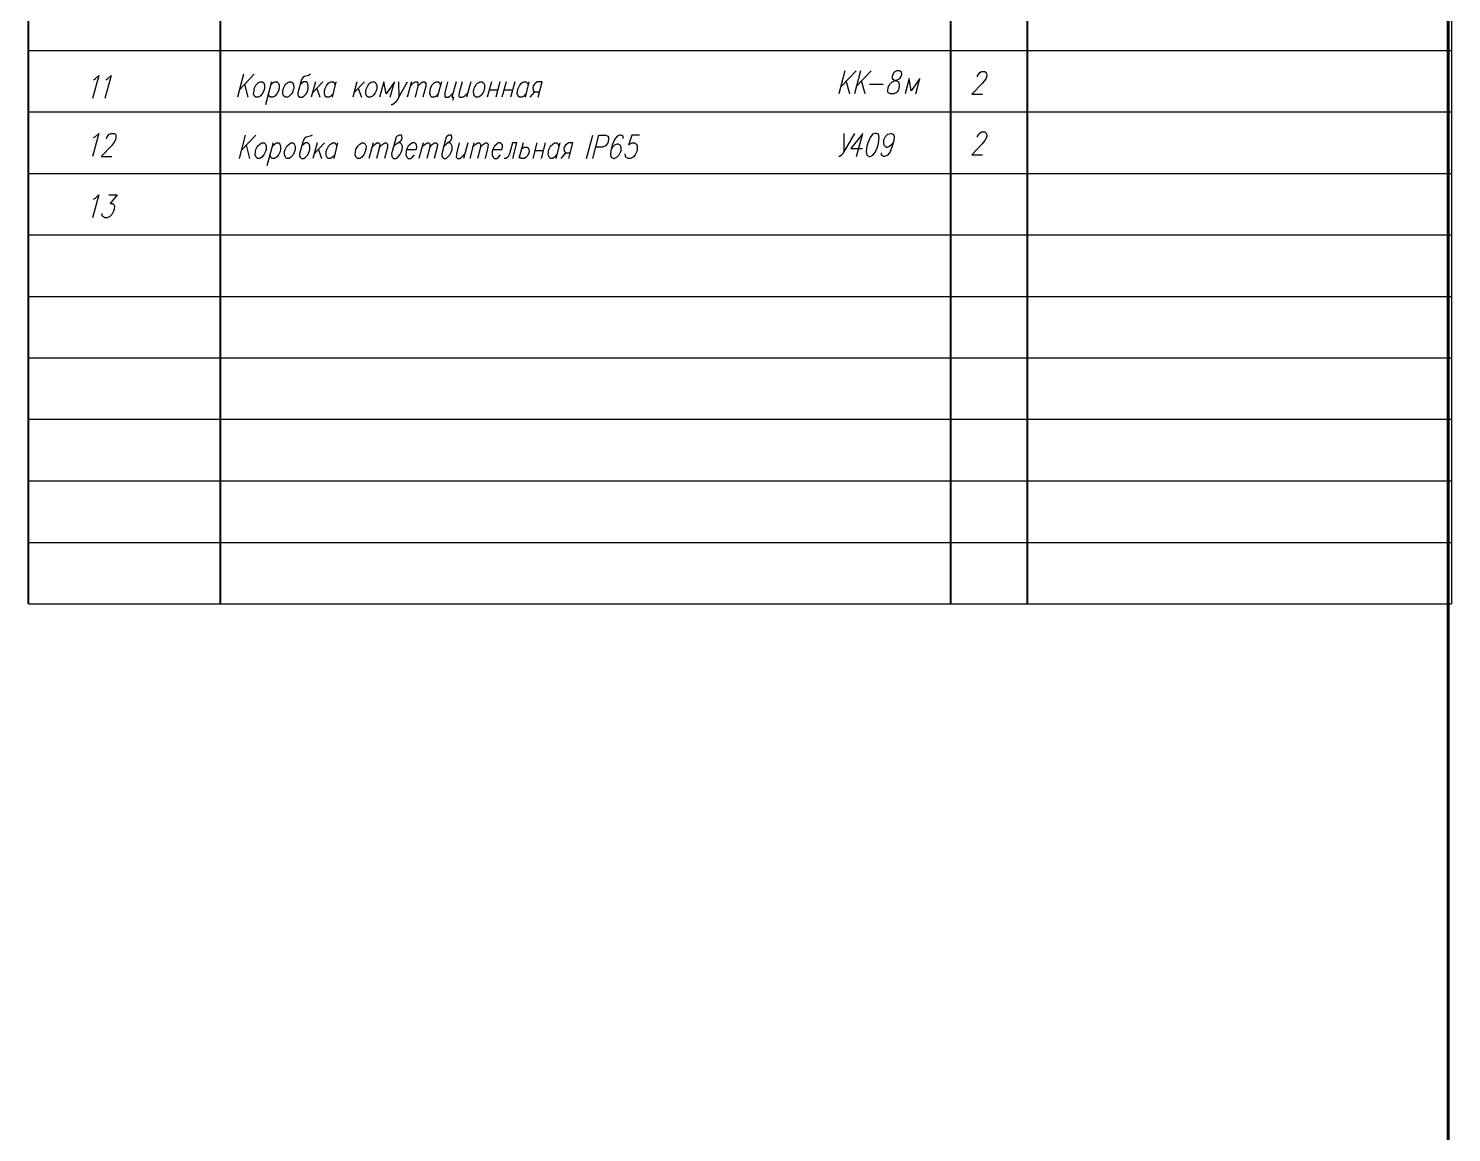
# Model space of a CAD drawing. Header units: millimetres. Extents: x 2185 to 8290, y 601 to 2456.
# Drawn here: x 4397 to 4646.9, y 1458.3 to 1652.2 of the extents above; entities that cross this region are included whole.
import ezdxf

# ---------------------------------------------------------------- set-up
doc = ezdxf.new("R2010")
doc.units = ezdxf.units.MM
for name, color, linetype in [('PDF _0', 7, 'Continuous'), ('PDF _ТаБлица', 7, 'Continuous'), ('PDF _Текст.', 7, 'Continuous')]:
    doc.layers.add(name, color=color, linetype=linetype)

msp = doc.modelspace()

# ---------------------------------------------------------------- linework, layer by layer
at = {"color": 0, "lineweight": 60}
msp.add_line((4646.3, 1258.99), (4646.3, 1842.99), dxfattribs=at)
msp.add_line((4646.9, 1830.03), (4646.9, 1551.18))
at = {"layer": 'PDF _0', "lineweight": 25}
for points in [[(4396.97, 1648.4), (4646.9, 1648.4)], [(4396.97, 1637.6), (4646.9, 1637.6)], [(4396.97, 1626.79), (4646.9, 1626.79)], [(4396.97, 1615.99), (4646.9, 1615.99)], [(4396.97, 1605.19), (4646.9, 1605.19)], [(4396.97, 1594.39), (4646.9, 1594.39)], [(4396.97, 1583.59), (4646.9, 1583.59)], [(4396.97, 1572.79), (4646.9, 1572.79)], [(4396.97, 1561.98), (4646.9, 1561.98)], [(4396.97, 1551.18), (4646.9, 1551.18)]]:
    msp.add_lwpolyline(points, dxfattribs=at)
at = {"layer": 'PDF _ТаБлица', "lineweight": 40}
for points in [[(4396.97, 1551.18), (4396.97, 1830.03)], [(4430.69, 1551.18), (4430.69, 1830.03)], [(4558.94, 1551.18), (4558.94, 1830.03)], [(4572.43, 1551.18), (4572.43, 1830.03)]]:
    msp.add_lwpolyline(points, dxfattribs=at)
at = {"layer": 'PDF _Текст.', "lineweight": 25}
for points in [[(4540.36, 1644.8), (4539.28, 1640.74)], [(4542.31, 1644.8), (4539.68, 1642.05)], [(4543.11, 1644.8), (4542.02, 1640.74)], [(4544.99, 1644.8), (4542.36, 1642.05)], [(4563.63, 1643.77), (4563.63, 1643.94), (4563.91, 1644.34), (4564.08, 1644.51), (4564.37, 1644.68), (4564.94, 1644.68), (4565.17, 1644.51), (4565.23, 1644.34), (4565.28, 1643.94), (4565.17, 1643.54), (4564.94, 1643.14), (4564.48, 1642.57), (4562.65, 1640.68), (4564.54, 1640.68)], [(4408.4, 1643.2), (4408.74, 1643.43), (4409.31, 1644), (4408.23, 1639.94)], [(4410.57, 1643.2), (4410.92, 1643.43), (4411.49, 1644), (4410.4, 1639.94)], [(4434.75, 1644.23), (4433.66, 1640.17)], [(4436.63, 1644.23), (4434.06, 1641.48)], [(4435.55, 1640.17), (4434.98, 1642.45)], [(4439.66, 1642.85), (4438.58, 1638.8)], [(4439.49, 1642.28), (4439.89, 1642.68), (4440.23, 1642.85), (4440.63, 1642.85), (4440.81, 1642.68), (4440.98, 1642.28), (4440.98, 1641.71), (4440.86, 1641.31), (4440.58, 1640.74), (4440.23, 1640.34), (4439.89, 1640.17), (4439.49, 1640.17), (4439.26, 1640.34), (4439.09, 1640.74)], [(4446.52, 1644.23), (4446.18, 1644), (4445.43, 1643.83), (4445.15, 1643.65), (4444.92, 1643.25), (4444.29, 1640.91), (4444.29, 1640.57), (4444.41, 1640.34), (4444.63, 1640.17), (4445.03, 1640.17), (4445.32, 1640.34), (4445.72, 1640.74), (4446.01, 1641.31), (4446.12, 1641.71), (4446.12, 1642.28), (4446.06, 1642.45), (4445.95, 1642.68), (4445.72, 1642.85), (4445.32, 1642.85), (4445.03, 1642.68), (4444.63, 1642.28)], [(4447.38, 1642.85), (4446.64, 1640.17)], [(4448.69, 1642.85), (4446.86, 1640.91)], [(4450.46, 1640.74), (4450.06, 1640.34), (4449.72, 1640.17), (4449.32, 1640.17), (4449.09, 1640.34), (4449.04, 1640.57), (4448.98, 1640.74), (4448.98, 1641.31), (4449.09, 1641.71), (4449.38, 1642.28), (4449.72, 1642.68), (4450.06, 1642.85), (4450.46, 1642.85), (4450.69, 1642.68), (4450.86, 1642.28)], [(4450.98, 1642.85), (4450.29, 1640.17)], [(4454.64, 1642.85), (4453.95, 1640.17)], [(4456.01, 1642.85), (4454.12, 1640.91)], [(4460.52, 1640.17), (4461.27, 1642.85), (4459.78, 1640.74), (4459.38, 1642.85), (4458.64, 1640.17)], [(4461.95, 1642.85), (4462.01, 1640.17), (4463.55, 1642.85)], [(4464.24, 1642.85), (4463.49, 1640.17)], [(4464.01, 1642.11), (4464.58, 1642.68), (4464.92, 1642.85), (4465.21, 1642.85), (4465.38, 1642.68), (4465.38, 1642.11), (4464.87, 1640.17)], [(4465.38, 1642.11), (4465.95, 1642.68), (4466.24, 1642.85), (4466.52, 1642.85), (4466.75, 1642.68), (4466.75, 1642.11), (4466.24, 1640.17)], [(4468.92, 1640.74), (4468.58, 1640.34), (4468.24, 1640.17), (4467.84, 1640.17), (4467.61, 1640.34), (4467.55, 1640.57), (4467.44, 1640.74), (4467.5, 1641.31), (4467.55, 1641.71), (4467.84, 1642.28), (4468.24, 1642.68), (4468.58, 1642.85), (4468.98, 1642.85), (4469.15, 1642.68), (4469.32, 1642.28)], [(4469.5, 1642.85), (4468.75, 1640.17)], [(4470.58, 1642.85), (4470.07, 1640.91), (4470.07, 1640.34), (4470.24, 1640.17), (4470.7, 1640.17), (4470.98, 1640.34), (4471.55, 1640.91)], [(4472.07, 1642.85), (4471.32, 1640.17), (4471.61, 1640.17), (4471.44, 1639.6)], [(4473.15, 1642.85), (4472.64, 1640.91), (4472.58, 1640.34), (4472.81, 1640.17), (4473.21, 1640.17), (4473.55, 1640.34), (4474.13, 1640.91)], [(4474.64, 1642.85), (4473.9, 1640.17)], [(4478.3, 1642.85), (4477.55, 1640.17)], [(4479.78, 1642.85), (4479.04, 1640.17)], [(4480.87, 1642.85), (4480.13, 1640.17)], [(4482.36, 1642.85), (4481.61, 1640.17)], [(4484.3, 1640.74), (4483.96, 1640.34), (4483.61, 1640.17), (4483.21, 1640.17), (4482.98, 1640.34), (4482.93, 1640.57), (4482.81, 1640.74), (4482.87, 1641.31), (4482.98, 1641.71), (4483.27, 1642.28), (4483.61, 1642.68), (4483.96, 1642.85), (4484.36, 1642.85), (4484.58, 1642.68), (4484.76, 1642.28)], [(4484.87, 1642.85), (4484.18, 1640.17)], [(4486.47, 1640.17), (4487.21, 1642.85), (4486.36, 1642.85), (4486.07, 1642.68), (4485.84, 1642.45), (4485.61, 1642.11), (4485.56, 1641.88), (4485.61, 1641.48), (4485.67, 1641.31), (4485.9, 1641.14), (4486.7, 1641.14)], [(4541.22, 1640.74), (4540.59, 1643.03)], [(4543.91, 1640.74), (4543.28, 1643.03)], [(4544.65, 1642.45), (4547.05, 1642.45)], [(4552.82, 1640.74), (4553.51, 1643.43), (4552.02, 1641.31), (4551.62, 1643.43), (4550.94, 1640.74)], [(4447.61, 1641.71), (4448.12, 1640.17)], [(4454.86, 1641.71), (4455.44, 1640.17)], [(4462.01, 1640.17), (4461.55, 1639.37), (4461.15, 1639.02), (4460.87, 1638.8), (4460.69, 1638.8)], [(4477.9, 1641.48), (4479.38, 1641.48)], [(4480.47, 1641.48), (4481.96, 1641.48)], [(4485.1, 1640.17), (4485.9, 1641.14)], [(4408.4, 1633.08), (4408.74, 1633.25), (4409.31, 1633.82), (4408.23, 1629.77)], [(4410.69, 1632.85), (4410.74, 1633.08), (4410.97, 1633.42), (4411.14, 1633.65), (4411.49, 1633.82), (4412, 1633.82), (4412.23, 1633.65), (4412.29, 1633.42), (4412.34, 1633.08), (4412.23, 1632.68), (4412, 1632.28), (4411.6, 1631.71), (4409.71, 1629.77), (4411.6, 1629.77)], [(4435.03, 1633.48), (4433.95, 1629.42)], [(4436.92, 1633.48), (4434.35, 1630.79)], [(4439.95, 1632.17), (4438.86, 1628.11)], [(4439.78, 1631.59), (4440.18, 1631.94), (4440.52, 1632.17), (4440.92, 1632.17), (4441.09, 1631.94), (4441.26, 1631.59), (4441.26, 1630.97), (4441.15, 1630.62), (4440.86, 1630.05), (4440.52, 1629.65), (4440.18, 1629.42), (4439.78, 1629.42), (4439.55, 1629.65), (4439.38, 1630.05)], [(4446.81, 1633.48), (4446.46, 1633.31), (4445.72, 1633.14), (4445.43, 1632.91), (4445.21, 1632.51), (4444.58, 1630.22), (4444.58, 1629.82), (4444.69, 1629.65), (4444.92, 1629.42), (4445.32, 1629.42), (4445.61, 1629.65), (4446.01, 1630.05), (4446.29, 1630.62), (4446.41, 1630.97), (4446.41, 1631.59), (4446.35, 1631.77), (4446.24, 1631.94), (4446.01, 1632.17), (4445.61, 1632.17), (4445.32, 1631.94), (4444.92, 1631.59)], [(4447.66, 1632.17), (4446.92, 1629.42)], [(4448.98, 1632.17), (4447.15, 1630.22)], [(4450.75, 1630.05), (4450.35, 1629.65), (4450.01, 1629.42), (4449.61, 1629.42), (4449.38, 1629.65), (4449.32, 1629.82), (4449.26, 1630.05), (4449.26, 1630.62), (4449.38, 1630.97), (4449.66, 1631.59), (4450.01, 1631.94), (4450.35, 1632.17), (4450.75, 1632.17), (4450.98, 1631.94), (4451.15, 1631.59)], [(4451.26, 1632.17), (4450.58, 1629.42)], [(4457.49, 1632.17), (4456.75, 1629.42)], [(4457.32, 1631.37), (4457.84, 1631.94), (4458.18, 1632.17), (4458.47, 1632.17), (4458.69, 1631.94), (4458.64, 1631.37), (4458.12, 1629.42)], [(4458.64, 1631.37), (4459.21, 1631.94), (4459.55, 1632.17), (4459.78, 1632.17), (4460.01, 1631.94), (4460.01, 1631.37), (4459.49, 1629.42)], [(4461.15, 1631.59), (4461.49, 1631.94), (4461.84, 1632.17), (4462.35, 1632.51), (4462.58, 1632.91), (4462.52, 1633.31), (4462.47, 1633.48), (4462.07, 1633.48), (4461.72, 1633.31), (4461.55, 1633.14), (4460.75, 1630.22), (4460.81, 1629.82), (4460.87, 1629.65), (4461.09, 1629.42), (4461.49, 1629.42), (4461.84, 1629.65), (4462.18, 1630.05), (4462.47, 1630.62), (4462.58, 1630.97), (4462.64, 1631.59), (4462.47, 1631.94), (4462.24, 1632.17), (4461.84, 1632.17)], [(4463.38, 1630.97), (4465.04, 1630.97), (4465.15, 1631.37), (4465.1, 1631.77), (4465.04, 1631.94), (4464.81, 1632.17), (4464.41, 1632.17), (4464.07, 1631.94), (4463.67, 1631.59), (4463.38, 1630.97), (4463.32, 1630.62), (4463.27, 1630.05), (4463.44, 1629.65), (4463.67, 1629.42), (4464.07, 1629.42), (4464.41, 1629.65), (4464.75, 1630.05)], [(4466.3, 1632.17), (4465.55, 1629.42)], [(4466.07, 1631.37), (4466.64, 1631.94), (4466.98, 1632.17), (4467.21, 1632.17), (4467.44, 1631.94), (4467.44, 1631.37), (4466.92, 1629.42)], [(4467.44, 1631.37), (4467.95, 1631.94), (4468.3, 1632.17), (4468.58, 1632.17), (4468.81, 1631.94), (4468.75, 1631.37), (4468.24, 1629.42)], [(4469.9, 1631.59), (4470.3, 1631.94), (4470.58, 1632.17), (4471.1, 1632.51), (4471.32, 1632.91), (4471.32, 1633.31), (4471.21, 1633.48), (4470.81, 1633.48), (4470.52, 1633.31), (4470.3, 1633.14), (4469.55, 1630.22), (4469.55, 1629.82), (4469.67, 1629.65), (4469.9, 1629.42), (4470.3, 1629.42), (4470.58, 1629.65), (4470.98, 1630.05), (4471.27, 1630.62), (4471.38, 1630.97), (4471.38, 1631.59), (4471.21, 1631.94), (4470.98, 1632.17), (4470.58, 1632.17)], [(4472.64, 1632.17), (4472.12, 1630.22), (4472.07, 1629.65), (4472.3, 1629.42), (4472.7, 1629.42), (4473.04, 1629.65), (4473.61, 1630.22)], [(4474.13, 1632.17), (4473.38, 1629.42)], [(4475.21, 1632.17), (4474.47, 1629.42)], [(4474.98, 1631.37), (4475.55, 1631.94), (4475.84, 1632.17), (4476.13, 1632.17), (4476.35, 1631.94), (4476.35, 1631.37), (4475.84, 1629.42)], [(4476.35, 1631.37), (4476.87, 1631.94), (4477.21, 1632.17), (4477.5, 1632.17), (4477.73, 1631.94), (4477.67, 1631.37), (4477.15, 1629.42)], [(4478.53, 1630.97), (4480.13, 1630.97), (4480.24, 1631.37), (4480.24, 1631.77), (4480.13, 1631.94), (4479.9, 1632.17), (4479.5, 1632.17), (4479.21, 1631.94), (4478.81, 1631.59), (4478.53, 1630.97), (4478.41, 1630.62), (4478.41, 1630.05), (4478.58, 1629.65), (4478.81, 1629.42), (4479.21, 1629.42), (4479.5, 1629.65), (4479.9, 1630.05)], [(4482.01, 1629.42), (4482.76, 1632.17), (4481.96, 1632.17), (4481.44, 1630.22), (4481.15, 1629.65), (4480.81, 1629.42), (4480.53, 1629.42)], [(4483.84, 1632.17), (4483.1, 1629.42)], [(4486.24, 1632.17), (4485.56, 1629.42)], [(4487.73, 1632.17), (4487.04, 1629.42)], [(4489.73, 1630.05), (4489.38, 1629.65), (4489.04, 1629.42), (4488.64, 1629.42), (4488.41, 1629.65), (4488.36, 1629.82), (4488.24, 1630.05), (4488.3, 1630.62), (4488.36, 1630.97), (4488.64, 1631.59), (4489.04, 1631.94), (4489.38, 1632.17), (4489.78, 1632.17), (4490.01, 1631.94), (4490.13, 1631.59)], [(4490.3, 1632.17), (4489.56, 1629.42)], [(4491.9, 1629.42), (4492.59, 1632.17), (4491.79, 1632.17), (4491.5, 1631.94), (4491.27, 1631.77), (4491.04, 1631.37), (4490.99, 1631.19), (4491.04, 1630.79), (4491.1, 1630.62), (4491.33, 1630.39), (4492.13, 1630.39)], [(4494.99, 1629.42), (4496.07, 1633.48)], [(4496.07, 1629.42), (4497.16, 1633.48), (4498.36, 1633.48), (4498.7, 1633.31), (4498.81, 1633.14), (4498.81, 1632.74), (4498.7, 1632.17), (4498.41, 1631.77), (4498.24, 1631.59), (4497.79, 1631.37), (4496.59, 1631.37)], [(4501.44, 1632.91), (4501.44, 1633.31), (4501.04, 1633.48), (4500.82, 1633.48), (4500.36, 1633.31), (4499.9, 1632.74), (4499.5, 1631.77), (4499.27, 1630.79), (4499.21, 1630.05), (4499.33, 1629.65), (4499.73, 1629.42), (4499.84, 1629.42), (4500.3, 1629.65), (4500.7, 1630.05), (4500.99, 1630.62), (4501.04, 1630.79), (4501.04, 1631.37), (4500.87, 1631.77), (4500.53, 1631.94), (4500.36, 1631.94), (4499.9, 1631.77), (4499.56, 1631.37), (4499.27, 1630.79)], [(4504.3, 1633.48), (4502.93, 1633.48), (4502.36, 1631.77), (4502.53, 1631.94), (4502.99, 1632.17), (4503.39, 1632.17), (4503.73, 1631.94), (4503.9, 1631.59), (4503.9, 1630.97), (4503.79, 1630.62), (4503.5, 1630.05), (4503.16, 1629.65), (4502.7, 1629.42), (4502.3, 1629.42), (4501.9, 1629.65), (4501.84, 1629.82), (4501.79, 1630.22)], [(4542.02, 1633.82), (4540.19, 1630.57), (4539.96, 1630.17), (4539.74, 1629.99), (4539.45, 1629.77), (4539.28, 1629.77)], [(4540.14, 1633.82), (4540.19, 1630.57)], [(4542.42, 1629.77), (4543.51, 1633.82), (4541.39, 1631.14), (4543.45, 1631.14)], [(4548.94, 1632.51), (4548.65, 1631.94), (4548.25, 1631.54), (4547.79, 1631.31), (4547.68, 1631.31), (4547.34, 1631.54), (4547.17, 1631.94), (4547.17, 1632.51), (4547.22, 1632.68), (4547.51, 1633.25), (4547.91, 1633.65), (4548.37, 1633.82), (4548.48, 1633.82), (4548.82, 1633.65), (4548.99, 1633.25), (4548.94, 1632.51), (4548.65, 1631.54), (4548.31, 1630.57), (4547.85, 1629.99), (4547.39, 1629.77), (4547.11, 1629.77), (4546.77, 1629.99), (4546.77, 1630.39)], [(4563.63, 1633.14), (4563.63, 1633.31), (4563.91, 1633.71), (4564.08, 1633.88), (4564.37, 1634.11), (4564.94, 1634.11), (4565.17, 1633.88), (4565.23, 1633.71), (4565.28, 1633.31), (4565.17, 1632.97), (4564.94, 1632.57), (4564.48, 1631.99), (4562.65, 1630.05), (4564.54, 1630.05)], [(4435.83, 1629.42), (4435.26, 1631.77)], [(4447.89, 1630.97), (4448.41, 1629.42)], [(4483.5, 1630.97), (4483.73, 1631.19), (4484.01, 1631.37), (4484.41, 1631.37), (4484.58, 1631.37), (4484.81, 1631.19), (4484.87, 1630.97), (4484.93, 1630.62), (4484.81, 1630.22), (4484.58, 1629.82), (4484.36, 1629.65), (4484.07, 1629.42), (4483.5, 1629.42), (4483.27, 1629.65), (4483.21, 1629.82)], [(4485.9, 1630.79), (4487.38, 1630.79)], [(4490.53, 1629.42), (4491.33, 1630.39)], [(4408.4, 1622.28), (4408.74, 1622.45), (4409.31, 1623.02), (4408.23, 1618.96)], [(4411.09, 1623.02), (4412.57, 1623.02), (4411.32, 1621.48), (4411.72, 1621.48), (4411.94, 1621.31), (4412.06, 1621.08), (4412, 1620.51), (4411.89, 1620.16), (4411.6, 1619.54), (4411.26, 1619.19), (4410.8, 1618.96), (4410.4, 1618.96), (4410.06, 1619.19), (4409.94, 1619.36), (4409.89, 1619.76)]]:
    msp.add_lwpolyline(points, dxfattribs=at)
for points in [[(4549.45, 1644.8), (4548.99, 1644.57), (4548.77, 1644.17), (4548.65, 1643.83), (4548.65, 1643.43), (4548.88, 1643.25), (4549.39, 1643.03), (4549.74, 1642.85), (4549.91, 1642.45), (4549.91, 1642.05), (4549.79, 1641.48), (4549.51, 1641.08), (4549.34, 1640.91), (4548.88, 1640.74), (4548.37, 1640.74), (4548.02, 1640.91), (4547.91, 1641.08), (4547.91, 1641.48), (4548.02, 1642.05), (4548.25, 1642.45), (4548.65, 1642.85), (4549.11, 1643.03), (4549.68, 1643.25), (4550.02, 1643.43), (4550.25, 1643.83), (4550.37, 1644.17), (4550.31, 1644.57), (4549.97, 1644.8)], [(4437.66, 1642.85), (4438.06, 1642.85), (4438.29, 1642.68), (4438.41, 1642.28), (4438.41, 1641.71), (4438.29, 1641.31), (4438.01, 1640.74), (4437.66, 1640.34), (4437.32, 1640.17), (4436.92, 1640.17), (4436.69, 1640.34), (4436.52, 1640.74), (4436.58, 1641.31), (4436.63, 1641.71), (4436.92, 1642.28), (4437.32, 1642.68)], [(4437.95, 1632.17), (4438.35, 1632.17), (4438.58, 1631.94), (4438.69, 1631.59), (4438.69, 1630.97), (4438.58, 1630.62), (4438.29, 1630.05), (4437.95, 1629.65), (4437.61, 1629.42), (4437.21, 1629.42), (4436.98, 1629.65), (4436.8, 1630.05), (4436.86, 1630.62), (4436.92, 1630.97), (4437.21, 1631.59), (4437.61, 1631.94)], [(4443.03, 1632.17), (4443.43, 1632.17), (4443.66, 1631.94), (4443.83, 1631.59), (4443.83, 1630.97), (4443.72, 1630.62), (4443.43, 1630.05), (4443.03, 1629.65), (4442.75, 1629.42), (4442.35, 1629.42), (4442.12, 1629.65), (4441.95, 1630.05), (4441.95, 1630.62), (4442.06, 1630.97), (4442.35, 1631.59), (4442.75, 1631.94)], [(4455.49, 1632.17), (4455.89, 1632.17), (4456.12, 1631.94), (4456.29, 1631.59), (4456.24, 1630.97), (4456.12, 1630.62), (4455.84, 1630.05), (4455.49, 1629.65), (4455.15, 1629.42), (4454.75, 1629.42), (4454.52, 1629.65), (4454.35, 1630.05), (4454.41, 1630.62), (4454.46, 1630.97), (4454.81, 1631.59), (4455.15, 1631.94)], [(4545.68, 1633.82), (4545.22, 1633.65), (4544.77, 1633.08), (4544.36, 1632.11), (4544.19, 1631.54), (4544.08, 1630.57), (4544.19, 1629.99), (4544.59, 1629.77), (4544.82, 1629.77), (4545.28, 1629.99), (4545.74, 1630.57), (4546.14, 1631.54), (4546.25, 1632.11), (4546.37, 1633.08), (4546.25, 1633.65), (4545.91, 1633.82)]]:
    msp.add_lwpolyline(points, close=True, dxfattribs=at)
for centre, major_axis, ratio, start_param, end_param in [((4442.6, 1641.51), (0.56, 1.34), 0.589085, 0.469595, 6.75278), ((4457.18, 1641.51), (0.57, 1.33), 0.590817, 0.4187234900911719, 6.701908797270758), ((4476.1, 1641.51), (0.56, 1.34), 0.589085, 0.469595, 6.75278)]:
    msp.add_ellipse(centre, major_axis=major_axis, ratio=ratio, start_param=start_param, end_param=end_param, dxfattribs=at)

doc.saveas('drawing.dxf')
